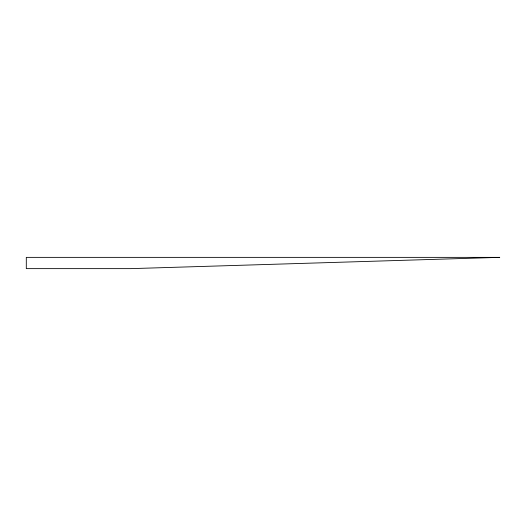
<?xml version="1.0" encoding="UTF-8"?>
<svg xmlns="http://www.w3.org/2000/svg" width="526" height="526" viewBox="0 0 526 526"><rect width="100%" height="100%" fill="white"/><g stroke="black" fill="none" stroke-linecap="round" stroke-linejoin="round"><path stroke-width="0.79" d="M499.7 257.365L130.75 268.635L26.3 268.635L26.3 257.365L499.7 257.365"/></g></svg>
